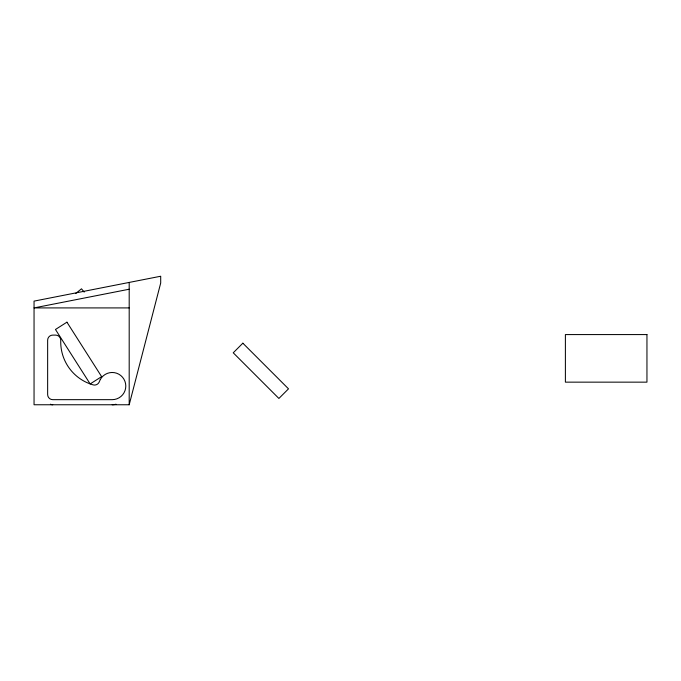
<?xml version="1.0" encoding="UTF-8"?>
<svg xmlns="http://www.w3.org/2000/svg" width="681" height="681" viewBox="0 0 681 681"><rect width="100%" height="100%" fill="white"/><g stroke="black" fill="none" stroke-linecap="round" stroke-linejoin="round"><path stroke-width="1.02" d="M129.194 404.761L160.699 283.032L160.699 276.239L34.05 301.121L34.05 404.761L129.194 404.761L129.194 282.428M75.719 293.477L81.499 288.804L84.163 292.106M129.194 289.221L34.05 307.914L129.194 307.914M115.974 404.225A13.594 13.594 0 0 1 112.203 404.761M52.743 404.761A5.099 5.099 0 0 1 50.428 404.208M100.286 379.547L99.009 382.416A5.099 5.099 0 0 1 93.144 384.876A44.699 44.699 0 0 1 60.745 340.372A5.099 5.099 0 0 0 55.646 335.103L52.743 335.103A5.099 5.099 0 0 0 47.644 340.194L47.644 394.563A5.099 5.099 0 0 0 52.743 399.662L112.203 399.662A13.594 13.594 0 0 0 125.61 388.332A13.594 13.594 0 0 0 116.664 373.231A13.594 13.594 0 0 0 100.286 379.547M242.853 343.19L233.242 352.801L278.895 398.453L288.506 388.842L242.853 343.19M66.934 322.181L55.467 329.485L90.156 383.939L101.622 376.636L66.934 322.181M646.95 334.575L565.392 334.575L565.392 382.152L646.95 382.152L646.95 334.575"/></g></svg>
